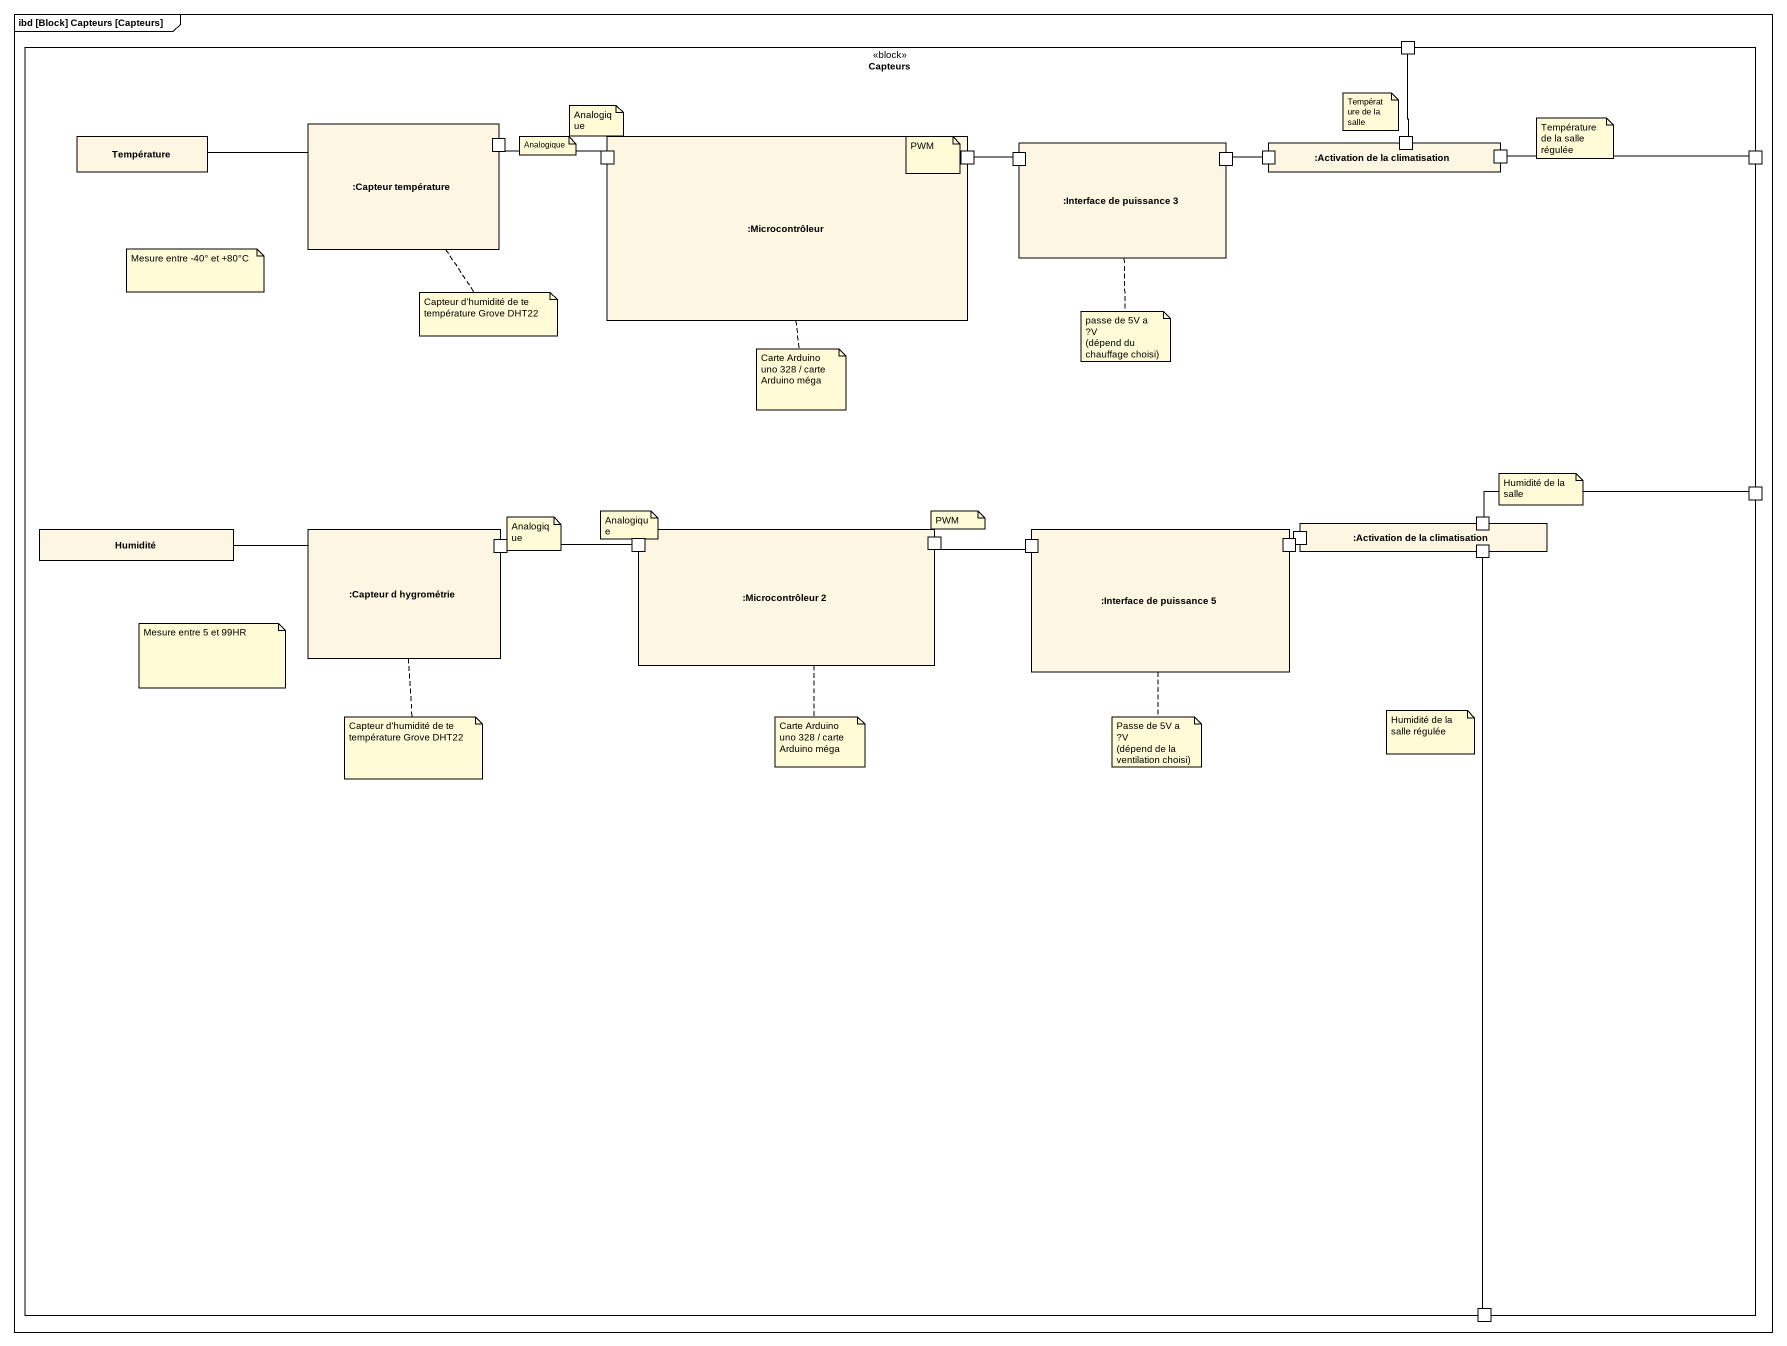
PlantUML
@startuml
mainframe ibd [Block] Capteurs [Capteurs]
rectangle Capteurs <<block>> {
  port " " as port1
  rectangle Température
  rectangle ":Capteur température" as Capteur_température {
    port " " as port3
  }
  rectangle ":Microcontrôleur" as Microcontrôleur {
    port " " as port4
    port " " as port5
  }
  rectangle ":Interface de puissance 3" as Interface_de_puissance_3 {
    port " " as port6
    port " " as port7
  }
  rectangle ":Activation de la climatisation" as Activation_de_la {
    port " " as port2
    port " " as port8
    port " " as port9
  }
  port " " as port10
  port " " as port11
  rectangle Humidité
  rectangle ":Capteur d hygrométrie" as Capteur_d_hygrométrie {
    port " " as port15
  }
  rectangle ":Microcontrôleur 2" as Microcontrôleur_2 {
    port " " as port12
    port " " as port16
  }
  rectangle ":Interface de puissance 5" as Interface_de_puissance_5 {
    port " " as port17
    port " " as port18
  }
  rectangle ":Activation de la climatisation" as Activation_de_la_2 {
    port " " as port13
    port " " as port14
    port " " as port19
  }
  port " " as port20
}
port1 -- port2
Température -right- Capteur_température
port3 -right- port4
port5 -right- port6
port7 -right- port8
port9 -right- port10
Humidité -right- Capteur_d_hygrométrie
port12 -right- port17
port14 -right- port11
port16 -left- port15
port18 -up- port13
port19 -- port20
note as N1
  Température de la salle
end note
note as N2
  Analogique
end note
note as N3
  Analogique
end note
note as N4
  PWM
end note
note as N5
  Température de la salle régulée
end note
note as N6
  Mesure entre -40° et +80°C
end note
note bottom of Capteur_température : Capteur d'humidité de te température Grove DHT22
note bottom of Interface_de_puissance_3
  passe de 5V a ?V
  (dépend du chauffage choisi)
end note
note bottom of Microcontrôleur : Carte Arduino uno 328 / carte Arduino méga
note as N10
  Humidité de la salle
end note
note as N11
  Analogique
end note
note as N12
  Analogique
end note
note as N13
  PWM
end note
note as N14
  Mesure entre 5 et 99HR
end note
note bottom of Capteur_d_hygrométrie : Capteur d'humidité de te température Grove DHT22
note bottom of Microcontrôleur_2 : Carte Arduino uno 328 / carte Arduino méga
note bottom of Interface_de_puissance_5
  Passe de 5V a ?V
  (dépend de la ventilation choisi)
end note
note as N18
  Humidité de la salle régulée
end note
@enduml
